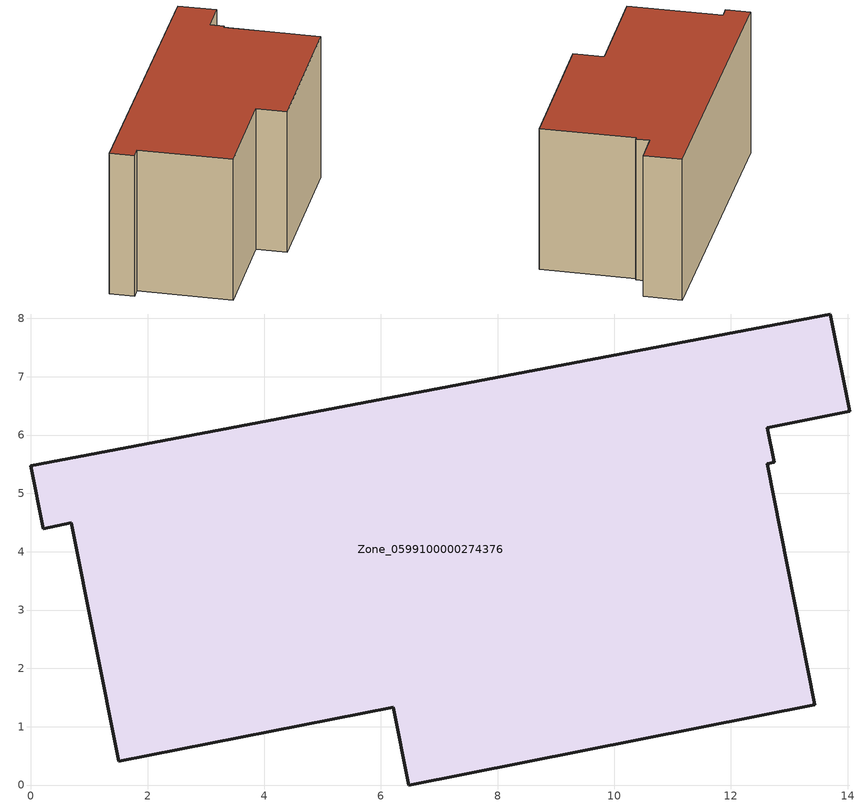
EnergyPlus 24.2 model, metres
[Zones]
Zone_0599100000274376
 floor ground (C_G): 12.62,6.12 12.74,5.54 12.62,5.51 13.44,1.38 6.47,0 6.21,1.33 1.5,0.4 0.69,4.49 0.21,4.39 0,5.47 13.7,8.07 14.03,6.4 z0
 wall outside (C_F): 12.74,5.54 12.62,6.12 14.03,6.4 13.7,8.07 0,5.47 0.21,4.39 0.69,4.49 1.5,0.4 6.21,1.33 6.47,0 13.44,1.38 12.62,5.51 12.74,5.54 z0:6.72
 roof outside (C_R): 6.47,0 13.44,1.38 12.62,5.51 12.74,5.54 12.62,6.12 14.03,6.4 13.7,8.07 0,5.47 0.21,4.39 0.69,4.49 1.5,0.4 6.21,1.33 z6.72
[BUILDING]
Pand.0599100000274376: North Axis=0; Terrain=City; Loads Convergence Tolerance Value=0.04; Temperature Convergence Tolerance Value=0.4; Solar Distribution=FullExterior; Maximum Number of Warmup Days=25; Minimum Number of Warmup Days=1
[Site:Location]
Rotterdam.The.Hague.AP_ZH_NLD Design_Conditions: Latitude=51.96; Longitude=4.45; Time Zone=1; Elevation=-4.5
[SITE:GROUNDTEMPERATURE:BUILDINGSURFACE]
18, 18, 18, 18, 18, 18, 18, 18, 18, 18, 18, 18
[MATERIAL] Thermal Absorptance=0.9; Solar Absorptance=0.7; Visible Absorptance=0.7
Name | Roughness | Thickness | Conductivity | Density | Specific Heat
G.TC.1946 | MediumSmooth | 0.15 | 1 | 540 | 1210
F.TC.1946 | Rough | 0.3 | 0.857143 | 1920 | 840
R.TC.1946 | MediumRough | 0.2 | 0.909091 | 1500 | 1000
[CONSTRUCTION]
C_G: G.TC.1946
C_F: F.TC.1946
C_R: R.TC.1946
[ZONE]
Zone_0599100000274376: Type=1; Multiplier=1; Ceiling Height=Autocalculate; Volume=Autocalculate; Floor Area=autocalculate; Part of Total Floor Area=Yes
[ZONEINFILTRATION:DESIGNFLOWRATE]
Infil_Zone_0599100000274376: Zone or ZoneList or Space or SpaceList=Zone_0599100000274376; Schedule=AlwaysOn; Design Flow Rate Calculation Method=Flow/Area; Flow Rate per Floor Area=0.003; Constant Term Coefficient=1; Temperature Term Coefficient=0; Velocity Term Coefficient=0; Velocity Squared Term Coefficient=0
[HVACTEMPLATE:ZONE:IDEALLOADSAIRSYSTEM]
Zone_0599100000274376: Maximum Heating Supply Air Temperature=50; Minimum Cooling Supply Air Temperature=13; Maximum Heating Supply Air Humidity Ratio=0.0156; Minimum Cooling Supply Air Humidity Ratio=0.0077; Heating Limit=NoLimit; Cooling Limit=NoLimit; Dehumidification Control Type=ConstantSensibleHeatRatio; Cooling Sensible Heat Ratio=0.7; Dehumidification Setpoint=60; Humidification Control Type=None; Humidification Setpoint=30; Outdoor Air Method=None; Outdoor Air Flow Rate per Person=0.00944; Outdoor Air Flow Rate per Zone Floor Area=0; Outdoor Air Flow Rate per Zone=0; Demand Controlled Ventilation Type=None; Outdoor Air Economizer Type=NoEconomizer; Heat Recovery Type=None; Sensible Heat Recovery Effectiveness=0.7; Latent Heat Recovery Effectiveness=0.65
[ZONECONTROL:THERMOSTAT]
ThermostatControl_Zone_0599100000274376: Zone or ZoneList=Zone_0599100000274376; Control Type Schedule=DualSetpointControlType; Control 1=Thermostat_Zone_0599100000274376; Temperature Difference Between Cutout And Setpoint=0
[THERMOSTATSETPOINT:DUALSETPOINT]
Thermostat_Zone_0599100000274376: Heating Setpoint Temperature Schedule=HeatingSetpoint_Zone_0599100000274376; Cooling Setpoint Temperature Schedule=CoolingSetpoint_Zone_0599100000274376
[SCHEDULE:COMPACT]
HeatingSetpoint_Zone_0599100000274376: Through: 12/31, For: AllDays, Until: 24:00, 21
CoolingSetpoint_Zone_0599100000274376: Through: 12/31, For: AllDays, Until: 24:00, 24
DualSetpointControlType: Through: 12/31, For: AllDays, Until: 24:00, 4
AlwaysOn: Through: 12/31, For: AllDays, Until: 24:00, 1
